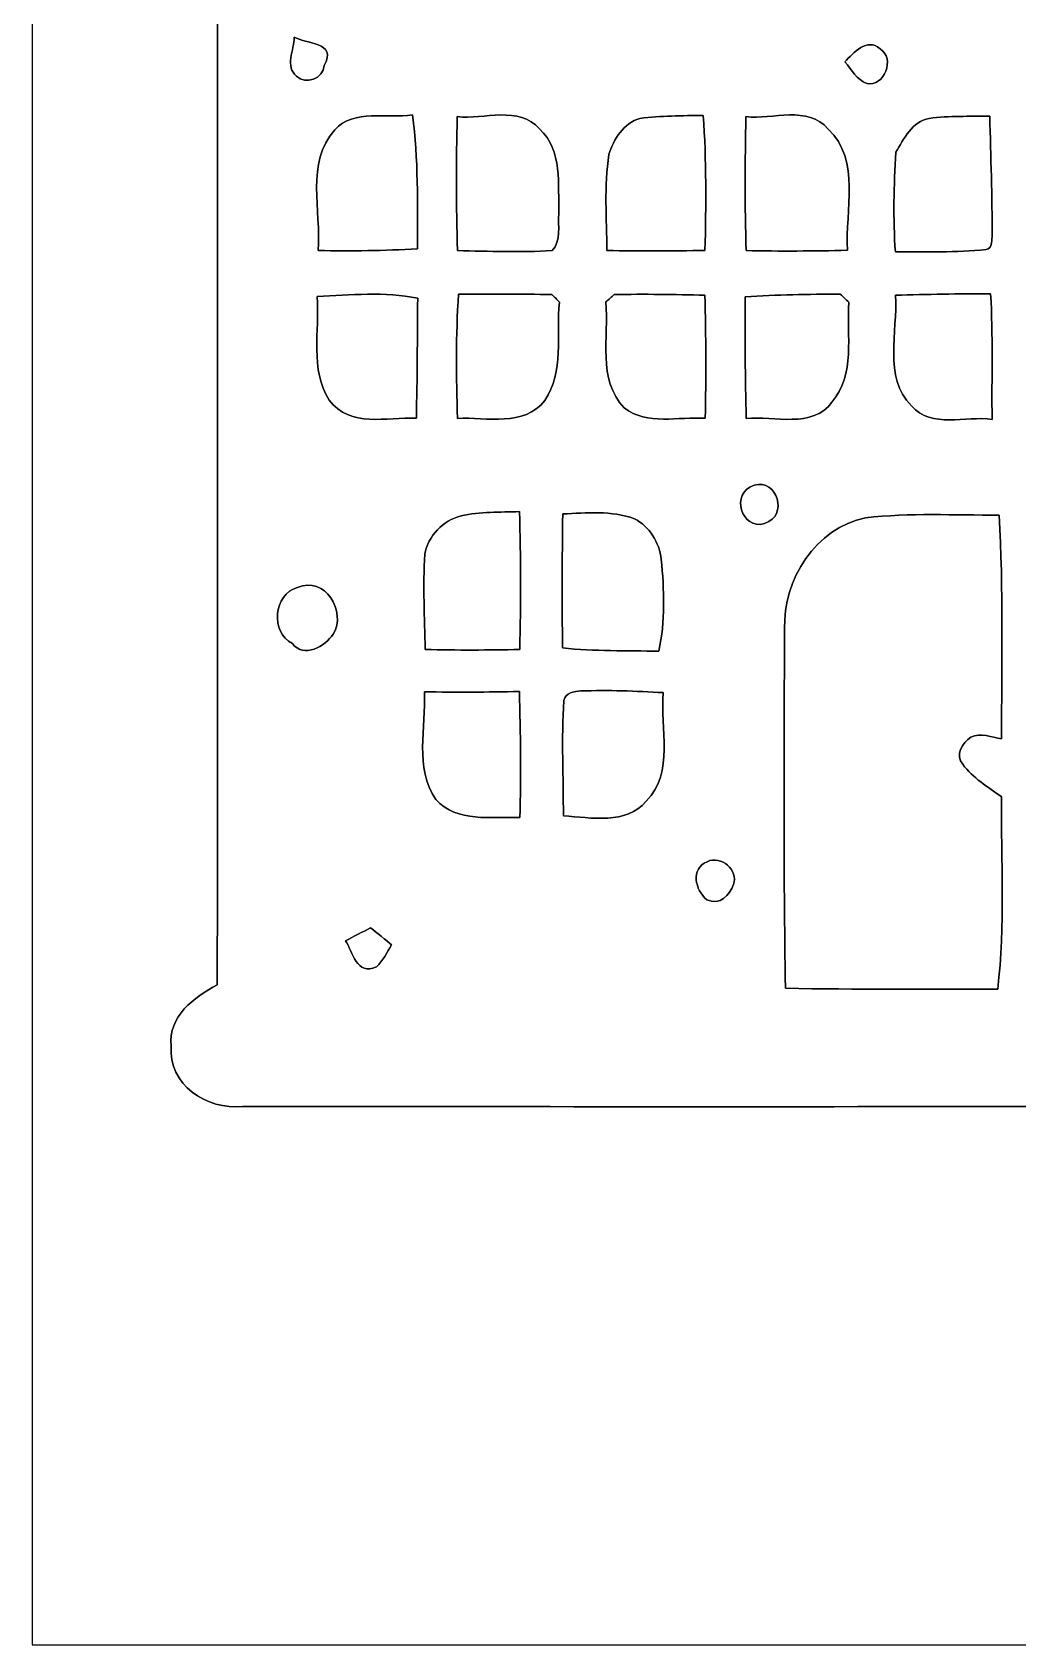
# Model space of a CAD drawing. Header units: centimetres. Extents: x -16.8 to 16.8, y -16.7 to 16.7.
# Drawn here: x -16.77 to -7.02, y -16.67 to -0.71 of the extents above; entities that cross this region are included whole.
import ezdxf

# ---------------------------------------------------------------- set-up
doc = ezdxf.new("R2010")
doc.units = ezdxf.units.CM
doc.header["$MEASUREMENT"] = 0
doc.layers.add('Layer 1', color=7, linetype='Continuous')

msp = doc.modelspace()

# ---------------------------------------------------------------- linework, layer by layer
at = {"layer": 'Layer 1', "color": 7}
for points, knots in [([(-16.77458, 16.66875), (-16.77458, 16.66875), (16.77458, 16.66875), (16.77458, 16.66875), (16.77458, 16.66875), (16.77458, 16.66875), (16.77458, -16.66875), (16.77458, -16.66875), (16.77458, -16.66875), (16.77458, -16.66875), (-16.77458, -16.66875), (-16.77458, -16.66875), (-16.77458, -16.66875), (-16.77458, -16.66875), (-16.77458, 16.66875), (-16.77458, 16.66875), (-16.77458, 16.66875), (-16.77458, 16.66875), (-16.77458, 16.66875), (-16.77458, 16.66875)], [0, 0, 0, 0, 0.16666667, 0.16666667, 0.16666667, 0.16666667, 0.33333333, 0.33333333, 0.33333333, 0.33333333, 0.5, 0.5, 0.5, 0.5, 0.66666667, 0.66666667, 0.66666667, 0.66666667, 1, 1, 1, 1]), ([(-11.81276, 12.37686), (-12.16907, 12.31724), (-12.47775, 12.03572), (-12.56348, 11.68294), (-12.56348, 11.68294), (-12.66261, 11.25714), (-12.54936, 10.81934), (-12.57335, 10.3886), (-12.57335, 10.3886), (-12.63403, 10.29088), (-12.47669, 10.04217), (-12.64214, 10.00654), (-12.64214, 10.00654), (-12.8203, 9.96668), (-13.0048, 9.96386), (-13.18366, 9.92822), (-13.18366, 9.92822), (-13.39286, 9.69469), (-13.52762, 9.40788), (-13.69519, 9.14506), (-13.69519, 9.14506), (-14.55808, 7.7343), (-15.40933, 6.31578), (-16.25459, 4.89409), (-16.25459, 4.89409), (-16.41193, 4.63762), (-16.35972, 4.32223), (-16.34384, 4.03931), (-16.34384, 4.03931), (-16.35019, 3.72921), (-16.1477, 3.45722), (-15.90816, 3.28119), (-15.90816, 3.28119), (-15.62276, 3.1115), (-15.27951, 3.13055), (-14.96131, 3.10762), (-14.96131, 3.10762), (-14.93203, 2.80776), (-14.94296, 2.50578), (-14.93908, 2.20486), (-14.93908, 2.20486), (-14.94402, -1.90853), (-14.93449, -6.02192), (-14.94367, -10.13495), (-14.94367, -10.13495), (-15.1705, -10.25807), (-15.43403, -10.44893), (-15.3984, -10.74208), (-15.3984, -10.74208), (-15.43509, -11.12449), (-15.04456, -11.37849), (-14.69425, -11.33898), (-14.69425, -11.33898), (-9.69645, -11.3478), (-4.69794, -11.33546), (0.30021, -11.34498), (0.30021, -11.34498), (0.54469, -11.33228), (0.80327, -11.36121), (1.03576, -11.26737), (1.03576, -11.26737), (1.33562, -11.09945), (1.40899, -10.66553), (1.21356, -10.39354), (1.21356, -10.39354), (1.12324, -10.26195), (0.96732, -10.20516), (0.83114, -10.13531), (0.83114, -10.13531), (0.82479, -5.73123), (0.83361, -1.3275), (0.82656, 3.07657), (0.82656, 3.07657), (1.20368, 3.16018), (1.64112, 3.09033), (1.94345, 3.38349), (1.94345, 3.38349), (2.33045, 3.74086), (2.32798, 4.35116), (2.1657, 4.81436), (2.1657, 4.81436), (1.70356, 5.57989), (1.13347, 6.2738), (0.62089, 7.00546), (0.62089, 7.00546), (-0.13264, 7.98865), (-0.85019, 8.99901), (-1.60761, 9.97902), (-1.60761, 9.97902), (-2.36961, 9.97162), (-3.13161, 9.96068), (-3.89361, 9.9628), (-3.89361, 9.9628), (-3.96981, 10.34838), (-3.85022, 10.78159), (-4.07776, 11.12626), (-4.07776, 11.12626), (-4.26932, 11.39472), (-4.63903, 11.51114), (-4.95053, 11.40566), (-4.95053, 11.40566), (-5.13221, 11.34498), (-5.25145, 11.18799), (-5.38163, 11.05711), (-5.38163, 11.05711), (-5.56754, 11.22504), (-5.75028, 11.42294), (-6.01839, 11.44552), (-6.01839, 11.44552), (-6.32389, 11.48821), (-6.57296, 11.27901), (-6.78039, 11.08569), (-6.78039, 11.08569), (-6.87105, 11.17812), (-6.9596, 11.27407), (-7.06402, 11.35098), (-7.06402, 11.35098), (-7.43761, 11.56935), (-7.97137, 11.39543), (-8.13858, 10.99502), (-8.13858, 10.99502), (-8.26347, 10.68493), (-8.17915, 10.33709), (-8.20349, 10.01289), (-8.20349, 10.01289), (-8.66528, 9.91447), (-9.14576, 9.97232), (-9.61284, 9.99702), (-9.61284, 9.99702), (-9.61743, 10.51101), (-9.59026, 11.02677), (-9.6326, 11.53971), (-9.6326, 11.53971), (-9.67211, 11.94541), (-9.9949, 12.32076), (-10.40377, 12.38179), (-10.40377, 12.38179), (-10.87226, 12.41848), (-11.34498, 12.41919), (-11.81276, 12.37686), (-11.81276, 12.37686), (-11.81276, 12.37686), (-11.81276, 12.37686), (-11.81276, 12.37686)], [0, 0, 0, 0, 0.02702703, 0.02702703, 0.02702703, 0.02702703, 0.05405405, 0.05405405, 0.05405405, 0.05405405, 0.08108108, 0.08108108, 0.08108108, 0.08108108, 0.10810811, 0.10810811, 0.10810811, 0.10810811, 0.13513514, 0.13513514, 0.13513514, 0.13513514, 0.16216216, 0.16216216, 0.16216216, 0.16216216, 0.18918919, 0.18918919, 0.18918919, 0.18918919, 0.21621622, 0.21621622, 0.21621622, 0.21621622, 0.24324324, 0.24324324, 0.24324324, 0.24324324, 0.27027027, 0.27027027, 0.27027027, 0.27027027, 0.2972973, 0.2972973, 0.2972973, 0.2972973, 0.32432432, 0.32432432, 0.32432432, 0.32432432, 0.35135135, 0.35135135, 0.35135135, 0.35135135, 0.37837838, 0.37837838, 0.37837838, 0.37837838, 0.40540541, 0.40540541, 0.40540541, 0.40540541, 0.43243243, 0.43243243, 0.43243243, 0.43243243, 0.45945946, 0.45945946, 0.45945946, 0.45945946, 0.48648649, 0.48648649, 0.48648649, 0.48648649, 0.51351351, 0.51351351, 0.51351351, 0.51351351, 0.54054054, 0.54054054, 0.54054054, 0.54054054, 0.56756757, 0.56756757, 0.56756757, 0.56756757, 0.59459459, 0.59459459, 0.59459459, 0.59459459, 0.62162162, 0.62162162, 0.62162162, 0.62162162, 0.64864865, 0.64864865, 0.64864865, 0.64864865, 0.67567568, 0.67567568, 0.67567568, 0.67567568, 0.7027027, 0.7027027, 0.7027027, 0.7027027, 0.72972973, 0.72972973, 0.72972973, 0.72972973, 0.75675676, 0.75675676, 0.75675676, 0.75675676, 0.78378378, 0.78378378, 0.78378378, 0.78378378, 0.81081081, 0.81081081, 0.81081081, 0.81081081, 0.83783784, 0.83783784, 0.83783784, 0.83783784, 0.86486486, 0.86486486, 0.86486486, 0.86486486, 0.89189189, 0.89189189, 0.89189189, 0.89189189, 0.91891892, 0.91891892, 0.91891892, 0.91891892, 0.94594595, 0.94594595, 0.94594595, 0.94594595, 1, 1, 1, 1]), ([(-14.18096, -0.75494), (-14.08289, -0.82091), (-13.74599, -0.79657), (-13.88674, -1.03646), (-13.88674, -1.03646), (-13.89168, -1.16311), (-14.07266, -1.23402), (-14.15874, -1.14018), (-14.15874, -1.14018), (-14.27727, -1.04599), (-14.18202, -0.87983), (-14.18096, -0.75494)], [0, 0, 0, 0, 0.25, 0.25, 0.25, 0.25, 0.5, 0.5, 0.5, 0.5, 1, 1, 1, 1]), ([(-8.73125, -1.00013), (-8.6487, -0.90981), (-8.51323, -0.7553), (-8.38376, -0.86995), (-8.38376, -0.86995), (-8.22819, -0.96379), (-8.34249, -1.24954), (-8.51464, -1.21461), (-8.51464, -1.21461), (-8.61236, -1.17475), (-8.66563, -1.07633), (-8.73125, -1.00013)], [0, 0, 0, 0, 0.25, 0.25, 0.25, 0.25, 0.5, 0.5, 0.5, 0.5, 1, 1, 1, 1]), ([(-12.56806, -1.54164), (-12.30242, -1.57127), (-11.95776, -1.42769), (-11.75279, -1.66335), (-11.75279, -1.66335), (-11.52349, -1.87501), (-11.57358, -2.22003), (-11.56194, -2.50014), (-11.56194, -2.50014), (-11.57358, -2.62326), (-11.53795, -2.76931), (-11.62826, -2.86808), (-11.62826, -2.86808), (-11.94047, -2.88643), (-12.25374, -2.87549), (-12.56594, -2.86703), (-12.56594, -2.86703), (-12.57829, -2.42535), (-12.579, -1.98332), (-12.56806, -1.54164)], [0, 0, 0, 0, 0.16666667, 0.16666667, 0.16666667, 0.16666667, 0.33333333, 0.33333333, 0.33333333, 0.33333333, 0.5, 0.5, 0.5, 0.5, 0.66666667, 0.66666667, 0.66666667, 0.66666667, 1, 1, 1, 1]), ([(-9.71056, -1.54164), (-9.44527, -1.57162), (-9.09955, -1.42663), (-8.896, -1.66405), (-8.896, -1.66405), (-8.57074, -1.97591), (-8.73301, -2.46944), (-8.70409, -2.86491), (-8.70409, -2.86491), (-9.03887, -2.87302), (-9.37366, -2.87479), (-9.70844, -2.86773), (-9.70844, -2.86773), (-9.72114, -2.4257), (-9.7215, -1.98332), (-9.71056, -1.54164)], [0, 0, 0, 0, 0.2, 0.2, 0.2, 0.2, 0.4, 0.4, 0.4, 0.4, 0.6, 0.6, 0.6, 0.6, 1, 1, 1, 1]), ([(-13.78091, -1.67076), (-13.58829, -1.4605), (-13.26056, -1.56704), (-13.01256, -1.52259), (-13.01256, -1.52259), (-12.95083, -1.96215), (-12.96247, -2.40771), (-12.96247, -2.8508), (-12.96247, -2.8508), (-13.28949, -2.86879), (-13.61687, -2.87267), (-13.94425, -2.86738), (-13.94425, -2.86738), (-13.91356, -2.47474), (-14.07089, -1.99778), (-13.78091, -1.67076)], [0, 0, 0, 0, 0.2, 0.2, 0.2, 0.2, 0.4, 0.4, 0.4, 0.4, 0.6, 0.6, 0.6, 0.6, 1, 1, 1, 1]), ([(-10.76078, -1.55857), (-10.55264, -1.53388), (-10.34274, -1.53282), (-10.13319, -1.52894), (-10.13319, -1.52894), (-10.10214, -1.97344), (-10.10426, -2.4197), (-10.11661, -2.86526), (-10.11661, -2.86526), (-10.43975, -2.87302), (-10.76325, -2.87373), (-11.08639, -2.86703), (-11.08639, -2.86703), (-11.09028, -2.55023), (-11.11497, -2.22991), (-11.0677, -1.91594), (-11.0677, -1.91594), (-11.01831, -1.76671), (-10.92094, -1.60408), (-10.76078, -1.55857)], [0, 0, 0, 0, 0.16666667, 0.16666667, 0.16666667, 0.16666667, 0.33333333, 0.33333333, 0.33333333, 0.33333333, 0.5, 0.5, 0.5, 0.5, 0.66666667, 0.66666667, 0.66666667, 0.66666667, 1, 1, 1, 1]), ([(-7.89764, -1.55857), (-7.69902, -1.53317), (-7.49759, -1.53952), (-7.29756, -1.53776), (-7.29756, -1.53776), (-7.28733, -1.93569), (-7.27216, -2.33398), (-7.27498, -2.73262), (-7.27498, -2.73262), (-7.27886, -2.77954), (-7.27287, -2.84656), (-7.33354, -2.85785), (-7.33354, -2.85785), (-7.63199, -2.8889), (-7.93256, -2.87796), (-8.23172, -2.88078), (-8.23172, -2.88078), (-8.25465, -2.55235), (-8.24689, -2.22179), (-8.22572, -1.89371), (-8.22572, -1.89371), (-8.15058, -1.76142), (-8.0645, -1.58891), (-7.89764, -1.55857)], [0, 0, 0, 0, 0.14285714, 0.14285714, 0.14285714, 0.14285714, 0.28571429, 0.28571429, 0.28571429, 0.28571429, 0.42857143, 0.42857143, 0.42857143, 0.42857143, 0.57142857, 0.57142857, 0.57142857, 0.57142857, 0.71428571, 0.71428571, 0.71428571, 0.71428571, 1, 1, 1, 1]), ([(-13.95554, -3.32352), (-13.62498, -3.308), (-13.28632, -3.26884), (-12.95964, -3.33975), (-12.95964, -3.33975), (-12.96247, -3.73521), (-12.96353, -4.13138), (-12.97305, -4.5272), (-12.97305, -4.5272), (-13.26656, -4.51414), (-13.62498, -4.62492), (-13.83736, -4.34834), (-13.83736, -4.34834), (-14.02715, -4.04319), (-13.92908, -3.66219), (-13.95554, -3.32352)], [0, 0, 0, 0, 0.2, 0.2, 0.2, 0.2, 0.4, 0.4, 0.4, 0.4, 0.6, 0.6, 0.6, 0.6, 1, 1, 1, 1]), ([(-12.55501, -3.29918), (-12.24703, -3.29777), (-11.93906, -3.29847), (-11.63073, -3.302), (-11.63073, -3.302), (-11.60604, -3.32705), (-11.58134, -3.3528), (-11.55629, -3.37855), (-11.55629, -3.37855), (-11.59193, -3.70134), (-11.50796, -4.06682), (-11.70093, -4.35046), (-11.70093, -4.35046), (-11.91189, -4.61716), (-12.27314, -4.51485), (-12.567, -4.52896), (-12.567, -4.52896), (-12.57547, -4.11903), (-12.58429, -3.70805), (-12.55501, -3.29918)], [0, 0, 0, 0, 0.16666667, 0.16666667, 0.16666667, 0.16666667, 0.33333333, 0.33333333, 0.33333333, 0.33333333, 0.5, 0.5, 0.5, 0.5, 0.66666667, 0.66666667, 0.66666667, 0.66666667, 1, 1, 1, 1]), ([(-11.01478, -3.302), (-10.71563, -3.29883), (-10.41647, -3.30059), (-10.11731, -3.30941), (-10.11731, -3.30941), (-10.10744, -3.7151), (-10.10356, -4.1215), (-10.11414, -4.52755), (-10.11414, -4.52755), (-10.38013, -4.51026), (-10.68493, -4.60057), (-10.91636, -4.42524), (-10.91636, -4.42524), (-11.18341, -4.13985), (-11.06629, -3.72498), (-11.09698, -3.37608), (-11.09698, -3.37608), (-11.06946, -3.35139), (-11.04194, -3.32669), (-11.01478, -3.302)], [0, 0, 0, 0, 0.16666667, 0.16666667, 0.16666667, 0.16666667, 0.33333333, 0.33333333, 0.33333333, 0.33333333, 0.5, 0.5, 0.5, 0.5, 0.66666667, 0.66666667, 0.66666667, 0.66666667, 1, 1, 1, 1]), ([(-9.71903, -3.32493), (-9.40541, -3.30447), (-9.09108, -3.29883), (-8.77676, -3.29883), (-8.77676, -3.29883), (-8.74889, -3.32564), (-8.72102, -3.35209), (-8.69315, -3.37891), (-8.69315, -3.37891), (-8.71361, -3.70417), (-8.62753, -4.09822), (-8.86001, -4.3688), (-8.86001, -4.3688), (-9.05439, -4.63268), (-9.42799, -4.5025), (-9.70774, -4.52967), (-9.70774, -4.52967), (-9.71938, -4.12785), (-9.72009, -3.72639), (-9.71903, -3.32493)], [0, 0, 0, 0, 0.16666667, 0.16666667, 0.16666667, 0.16666667, 0.33333333, 0.33333333, 0.33333333, 0.33333333, 0.5, 0.5, 0.5, 0.5, 0.66666667, 0.66666667, 0.66666667, 0.66666667, 1, 1, 1, 1]), ([(-8.23136, -3.31047), (-7.91739, -3.29988), (-7.60342, -3.29565), (-7.28909, -3.29494), (-7.28909, -3.29494), (-7.26546, -3.7084), (-7.27886, -4.12432), (-7.27463, -4.53884), (-7.27463, -4.53884), (-7.53533, -4.50039), (-7.87224, -4.63374), (-8.07332, -4.40443), (-8.07332, -4.40443), (-8.35554, -4.11798), (-8.20561, -3.67101), (-8.23136, -3.31047)], [0, 0, 0, 0, 0.2, 0.2, 0.2, 0.2, 0.4, 0.4, 0.4, 0.4, 0.6, 0.6, 0.6, 0.6, 1, 1, 1, 1]), ([(-9.6714, -5.20947), (-9.43363, -5.07682), (-9.28793, -5.44583), (-9.48443, -5.55025), (-9.48443, -5.55025), (-9.7222, -5.6829), (-9.8679, -5.31354), (-9.6714, -5.20947)], [0, 0, 0, 0, 0.33333333, 0.33333333, 0.33333333, 0.33333333, 1, 1, 1, 1]), ([(-12.53031, -5.49487), (-12.34193, -5.44901), (-12.14543, -5.45888), (-11.95246, -5.45147), (-11.95246, -5.45147), (-11.93941, -5.90585), (-11.938, -6.36094), (-11.94929, -6.81602), (-11.94929, -6.81602), (-12.26079, -6.82378), (-12.57265, -6.82378), (-12.88415, -6.81637), (-12.88415, -6.81637), (-12.89332, -6.50205), (-12.90779, -6.18737), (-12.88944, -5.87375), (-12.88944, -5.87375), (-12.85699, -5.69348), (-12.70953, -5.5372), (-12.53031, -5.49487)], [0, 0, 0, 0, 0.16666667, 0.16666667, 0.16666667, 0.16666667, 0.33333333, 0.33333333, 0.33333333, 0.33333333, 0.5, 0.5, 0.5, 0.5, 0.66666667, 0.66666667, 0.66666667, 0.66666667, 1, 1, 1, 1]), ([(-11.52454, -5.47335), (-11.28748, -5.467), (-11.04265, -5.43807), (-10.8144, -5.52168), (-10.8144, -5.52168), (-10.66518, -5.60141), (-10.56711, -5.75698), (-10.54841, -5.92384), (-10.54841, -5.92384), (-10.52089, -6.22512), (-10.50572, -6.53662), (-10.5731, -6.83436), (-10.5731, -6.83436), (-10.8906, -6.82519), (-11.20916, -6.83648), (-11.52525, -6.8012), (-11.52525, -6.8012), (-11.53231, -6.35847), (-11.52948, -5.91573), (-11.52454, -5.47335)], [0, 0, 0, 0, 0.16666667, 0.16666667, 0.16666667, 0.16666667, 0.33333333, 0.33333333, 0.33333333, 0.33333333, 0.5, 0.5, 0.5, 0.5, 0.66666667, 0.66666667, 0.66666667, 0.66666667, 1, 1, 1, 1]), ([(-8.52593, -5.51251), (-8.08778, -5.46347), (-7.64575, -5.48746), (-7.20584, -5.48569), (-7.20584, -5.48569), (-7.15927, -6.223), (-7.18256, -6.96207), (-7.17973, -7.70008), (-7.17973, -7.70008), (-7.27922, -7.68738), (-7.38752, -7.63588), (-7.48489, -7.6835), (-7.48489, -7.6835), (-7.56779, -7.73677), (-7.6454, -7.86553), (-7.56532, -7.95267), (-7.56532, -7.95267), (-7.46407, -8.08778), (-7.31802, -8.17809), (-7.18185, -8.27405), (-7.18185, -8.27405), (-7.18397, -8.9087), (-7.14481, -9.54793), (-7.21854, -10.18046), (-7.21854, -10.18046), (-7.9188, -10.17623), (-8.61942, -10.18328), (-9.31968, -10.17023), (-9.31968, -10.17023), (-9.33873, -8.98454), (-9.33485, -7.79851), (-9.32815, -6.61317), (-9.32815, -6.61317), (-9.34438, -6.12528), (-9.02088, -5.61164), (-8.52593, -5.51251)], [0, 0, 0, 0, 0.1, 0.1, 0.1, 0.1, 0.2, 0.2, 0.2, 0.2, 0.3, 0.3, 0.3, 0.3, 0.4, 0.4, 0.4, 0.4, 0.5, 0.5, 0.5, 0.5, 0.6, 0.6, 0.6, 0.6, 0.7, 0.7, 0.7, 0.7, 0.8, 0.8, 0.8, 0.8, 1, 1, 1, 1]), ([(-14.14956, -6.2043), (-13.87757, -6.08013), (-13.6585, -6.44454), (-13.79643, -6.66397), (-13.79643, -6.66397), (-13.87263, -6.78251), (-14.08783, -6.90915), (-14.19966, -6.75711), (-14.19966, -6.75711), (-14.41873, -6.65268), (-14.38875, -6.26216), (-14.14956, -6.2043)], [0, 0, 0, 0, 0.25, 0.25, 0.25, 0.25, 0.5, 0.5, 0.5, 0.5, 1, 1, 1, 1]), ([(-12.89368, -7.23688), (-12.58041, -7.23759), (-12.26679, -7.24076), (-11.95352, -7.23089), (-11.95352, -7.23089), (-11.94223, -7.64716), (-11.93588, -8.0645), (-11.94894, -8.48113), (-11.94894, -8.48113), (-12.22939, -8.46808), (-12.56841, -8.53511), (-12.78149, -8.30086), (-12.78149, -8.30086), (-12.9921, -7.98759), (-12.87851, -7.58649), (-12.89368, -7.23688)], [0, 0, 0, 0, 0.2, 0.2, 0.2, 0.2, 0.4, 0.4, 0.4, 0.4, 0.6, 0.6, 0.6, 0.6, 1, 1, 1, 1]), ([(-11.51184, -7.3219), (-11.50197, -7.24394), (-11.40813, -7.23053), (-11.34428, -7.22736), (-11.34428, -7.22736), (-11.07264, -7.21607), (-10.80029, -7.22806), (-10.52865, -7.24359), (-10.52865, -7.24359), (-10.56217, -7.59601), (-10.41859, -8.03169), (-10.69693, -8.31815), (-10.69693, -8.31815), (-10.90013, -8.55627), (-11.2395, -8.47831), (-11.51749, -8.46455), (-11.51749, -8.46455), (-11.51714, -8.08355), (-11.5383, -7.70149), (-11.51184, -7.3219)], [0, 0, 0, 0, 0.16666667, 0.16666667, 0.16666667, 0.16666667, 0.33333333, 0.33333333, 0.33333333, 0.33333333, 0.5, 0.5, 0.5, 0.5, 0.66666667, 0.66666667, 0.66666667, 0.66666667, 1, 1, 1, 1]), ([(-10.09403, -8.91716), (-9.95786, -8.84873), (-9.78006, -9.00465), (-9.83509, -9.14294), (-9.83509, -9.14294), (-9.87319, -9.24525), (-9.96633, -9.35672), (-10.09862, -9.29358), (-10.09862, -9.29358), (-10.21362, -9.19798), (-10.26089, -8.98772), (-10.09403, -8.91716)], [0, 0, 0, 0, 0.25, 0.25, 0.25, 0.25, 0.5, 0.5, 0.5, 0.5, 1, 1, 1, 1]), ([(-13.67296, -9.69927), (-13.59076, -9.65588), (-13.50821, -9.61355), (-13.42531, -9.57192), (-13.42531, -9.57192), (-13.37345, -9.6139), (-13.27009, -9.69786), (-13.21858, -9.73984), (-13.21858, -9.73984), (-13.26233, -9.81604), (-13.30254, -9.89718), (-13.36781, -9.95786), (-13.36781, -9.95786), (-13.56536, -10.05311), (-13.60699, -9.8044), (-13.67296, -9.69927)], [0, 0, 0, 0, 0.2, 0.2, 0.2, 0.2, 0.4, 0.4, 0.4, 0.4, 0.6, 0.6, 0.6, 0.6, 1, 1, 1, 1])]:
    msp.add_open_spline(points, degree=3, knots=knots, dxfattribs=at)
at = {"layer": 'Layer 1', "color": 251}
for points, knots in [([(-11.81276, 12.37686), (-11.34498, 12.41919), (-10.87226, 12.41848), (-10.40377, 12.38179), (-10.40377, 12.38179), (-9.9949, 12.32076), (-9.67211, 11.94541), (-9.6326, 11.53971), (-9.6326, 11.53971), (-9.59026, 11.02677), (-9.61743, 10.51101), (-9.61284, 9.99702), (-9.61284, 9.99702), (-9.14576, 9.97232), (-8.66528, 9.91447), (-8.20349, 10.01289), (-8.20349, 10.01289), (-8.17915, 10.33709), (-8.26347, 10.68493), (-8.13858, 10.99502), (-8.13858, 10.99502), (-7.97137, 11.39543), (-7.43761, 11.56935), (-7.06402, 11.35098), (-7.06402, 11.35098), (-6.9596, 11.27407), (-6.87105, 11.17812), (-6.78039, 11.08569), (-6.78039, 11.08569), (-6.57296, 11.27901), (-6.32389, 11.48821), (-6.01839, 11.44552), (-6.01839, 11.44552), (-5.75028, 11.42294), (-5.56754, 11.22504), (-5.38163, 11.05711), (-5.38163, 11.05711), (-5.25145, 11.18799), (-5.13221, 11.34498), (-4.95053, 11.40566), (-4.95053, 11.40566), (-4.63903, 11.51114), (-4.26932, 11.39472), (-4.07776, 11.12626), (-4.07776, 11.12626), (-3.85022, 10.78159), (-3.96981, 10.34838), (-3.89361, 9.9628), (-3.89361, 9.9628), (-3.13161, 9.96068), (-2.36961, 9.97162), (-1.60761, 9.97902), (-1.60761, 9.97902), (-0.85019, 8.99901), (-0.13264, 7.98865), (0.62089, 7.00546), (0.62089, 7.00546), (1.13347, 6.2738), (1.70356, 5.57989), (2.1657, 4.81436), (2.1657, 4.81436), (2.32798, 4.35116), (2.33045, 3.74086), (1.94345, 3.38349), (1.94345, 3.38349), (1.64112, 3.09033), (1.20368, 3.16018), (0.82656, 3.07657), (0.82656, 3.07657), (0.83361, -1.3275), (0.82479, -5.73123), (0.83114, -10.13531), (0.83114, -10.13531), (0.96732, -10.20516), (1.12324, -10.26195), (1.21356, -10.39354), (1.21356, -10.39354), (1.40899, -10.66553), (1.33562, -11.09945), (1.03576, -11.26737), (1.03576, -11.26737), (0.80327, -11.36121), (0.54469, -11.33228), (0.30021, -11.34498), (0.30021, -11.34498), (-4.69794, -11.33546), (-9.69645, -11.3478), (-14.69425, -11.33898), (-14.69425, -11.33898), (-15.04456, -11.37849), (-15.43509, -11.12449), (-15.3984, -10.74208), (-15.3984, -10.74208), (-15.43403, -10.44893), (-15.1705, -10.25807), (-14.94367, -10.13495), (-14.94367, -10.13495), (-14.93449, -6.02192), (-14.94402, -1.90853), (-14.93908, 2.20486), (-14.93908, 2.20486), (-14.94296, 2.50578), (-14.93203, 2.80776), (-14.96131, 3.10762), (-14.96131, 3.10762), (-15.27951, 3.13055), (-15.62276, 3.1115), (-15.90816, 3.28119), (-15.90816, 3.28119), (-16.1477, 3.45722), (-16.35019, 3.72921), (-16.34384, 4.03931), (-16.34384, 4.03931), (-16.35972, 4.32223), (-16.41193, 4.63762), (-16.25459, 4.89409), (-16.25459, 4.89409), (-15.40933, 6.31578), (-14.55808, 7.7343), (-13.69519, 9.14506), (-13.69519, 9.14506), (-13.52762, 9.40788), (-13.39286, 9.69469), (-13.18366, 9.92822), (-13.18366, 9.92822), (-13.0048, 9.96386), (-12.8203, 9.96668), (-12.64214, 10.00654), (-12.64214, 10.00654), (-12.47669, 10.04217), (-12.63403, 10.29088), (-12.57335, 10.3886), (-12.57335, 10.3886), (-12.54936, 10.81934), (-12.66261, 11.25714), (-12.56348, 11.68294), (-12.56348, 11.68294), (-12.47775, 12.03572), (-12.16907, 12.31724), (-11.81276, 12.37686), (-11.81276, 12.37686), (-11.81276, 12.37686), (-11.81276, 12.37686), (-11.81276, 12.37686)], [0, 0, 0, 0, 0.02702703, 0.02702703, 0.02702703, 0.02702703, 0.05405405, 0.05405405, 0.05405405, 0.05405405, 0.08108108, 0.08108108, 0.08108108, 0.08108108, 0.10810811, 0.10810811, 0.10810811, 0.10810811, 0.13513514, 0.13513514, 0.13513514, 0.13513514, 0.16216216, 0.16216216, 0.16216216, 0.16216216, 0.18918919, 0.18918919, 0.18918919, 0.18918919, 0.21621622, 0.21621622, 0.21621622, 0.21621622, 0.24324324, 0.24324324, 0.24324324, 0.24324324, 0.27027027, 0.27027027, 0.27027027, 0.27027027, 0.2972973, 0.2972973, 0.2972973, 0.2972973, 0.32432432, 0.32432432, 0.32432432, 0.32432432, 0.35135135, 0.35135135, 0.35135135, 0.35135135, 0.37837838, 0.37837838, 0.37837838, 0.37837838, 0.40540541, 0.40540541, 0.40540541, 0.40540541, 0.43243243, 0.43243243, 0.43243243, 0.43243243, 0.45945946, 0.45945946, 0.45945946, 0.45945946, 0.48648649, 0.48648649, 0.48648649, 0.48648649, 0.51351351, 0.51351351, 0.51351351, 0.51351351, 0.54054054, 0.54054054, 0.54054054, 0.54054054, 0.56756757, 0.56756757, 0.56756757, 0.56756757, 0.59459459, 0.59459459, 0.59459459, 0.59459459, 0.62162162, 0.62162162, 0.62162162, 0.62162162, 0.64864865, 0.64864865, 0.64864865, 0.64864865, 0.67567568, 0.67567568, 0.67567568, 0.67567568, 0.7027027, 0.7027027, 0.7027027, 0.7027027, 0.72972973, 0.72972973, 0.72972973, 0.72972973, 0.75675676, 0.75675676, 0.75675676, 0.75675676, 0.78378378, 0.78378378, 0.78378378, 0.78378378, 0.81081081, 0.81081081, 0.81081081, 0.81081081, 0.83783784, 0.83783784, 0.83783784, 0.83783784, 0.86486486, 0.86486486, 0.86486486, 0.86486486, 0.89189189, 0.89189189, 0.89189189, 0.89189189, 0.91891892, 0.91891892, 0.91891892, 0.91891892, 0.94594595, 0.94594595, 0.94594595, 0.94594595, 1, 1, 1, 1]), ([(-14.18096, -0.75494), (-14.18202, -0.87983), (-14.27727, -1.04599), (-14.15874, -1.14018), (-14.15874, -1.14018), (-14.07266, -1.23402), (-13.89168, -1.16311), (-13.88674, -1.03646), (-13.88674, -1.03646), (-13.74599, -0.79657), (-14.08289, -0.82091), (-14.18096, -0.75494), (-14.18096, -0.75494), (-14.18096, -0.75494), (-14.18096, -0.75494), (-14.18096, -0.75494)], [0, 0, 0, 0, 0.2, 0.2, 0.2, 0.2, 0.4, 0.4, 0.4, 0.4, 0.6, 0.6, 0.6, 0.6, 1, 1, 1, 1]), ([(-8.73125, -1.00013), (-8.66563, -1.07633), (-8.61236, -1.17475), (-8.51464, -1.21461), (-8.51464, -1.21461), (-8.34249, -1.24954), (-8.22819, -0.96379), (-8.38376, -0.86995), (-8.38376, -0.86995), (-8.51323, -0.7553), (-8.6487, -0.90981), (-8.73125, -1.00013), (-8.73125, -1.00013), (-8.73125, -1.00013), (-8.73125, -1.00013), (-8.73125, -1.00013)], [0, 0, 0, 0, 0.2, 0.2, 0.2, 0.2, 0.4, 0.4, 0.4, 0.4, 0.6, 0.6, 0.6, 0.6, 1, 1, 1, 1]), ([(-12.56806, -1.54164), (-12.579, -1.98332), (-12.57829, -2.42535), (-12.56594, -2.86703), (-12.56594, -2.86703), (-12.25374, -2.87549), (-11.94047, -2.88643), (-11.62826, -2.86808), (-11.62826, -2.86808), (-11.53795, -2.76931), (-11.57358, -2.62326), (-11.56194, -2.50014), (-11.56194, -2.50014), (-11.57358, -2.22003), (-11.52349, -1.87501), (-11.75279, -1.66335), (-11.75279, -1.66335), (-11.95776, -1.42769), (-12.30242, -1.57127), (-12.56806, -1.54164), (-12.56806, -1.54164), (-12.56806, -1.54164), (-12.56806, -1.54164), (-12.56806, -1.54164)], [0, 0, 0, 0, 0.14285714, 0.14285714, 0.14285714, 0.14285714, 0.28571429, 0.28571429, 0.28571429, 0.28571429, 0.42857143, 0.42857143, 0.42857143, 0.42857143, 0.57142857, 0.57142857, 0.57142857, 0.57142857, 0.71428571, 0.71428571, 0.71428571, 0.71428571, 1, 1, 1, 1]), ([(-9.71056, -1.54164), (-9.7215, -1.98332), (-9.72114, -2.4257), (-9.70844, -2.86773), (-9.70844, -2.86773), (-9.37366, -2.87479), (-9.03887, -2.87302), (-8.70409, -2.86491), (-8.70409, -2.86491), (-8.73301, -2.46944), (-8.57074, -1.97591), (-8.896, -1.66405), (-8.896, -1.66405), (-9.09955, -1.42663), (-9.44527, -1.57162), (-9.71056, -1.54164), (-9.71056, -1.54164), (-9.71056, -1.54164), (-9.71056, -1.54164), (-9.71056, -1.54164)], [0, 0, 0, 0, 0.16666667, 0.16666667, 0.16666667, 0.16666667, 0.33333333, 0.33333333, 0.33333333, 0.33333333, 0.5, 0.5, 0.5, 0.5, 0.66666667, 0.66666667, 0.66666667, 0.66666667, 1, 1, 1, 1]), ([(-13.78091, -1.67076), (-14.07089, -1.99778), (-13.91356, -2.47474), (-13.94425, -2.86738), (-13.94425, -2.86738), (-13.61687, -2.87267), (-13.28949, -2.86879), (-12.96247, -2.8508), (-12.96247, -2.8508), (-12.96247, -2.40771), (-12.95083, -1.96215), (-13.01256, -1.52259), (-13.01256, -1.52259), (-13.26056, -1.56704), (-13.58829, -1.4605), (-13.78091, -1.67076), (-13.78091, -1.67076), (-13.78091, -1.67076), (-13.78091, -1.67076), (-13.78091, -1.67076)], [0, 0, 0, 0, 0.16666667, 0.16666667, 0.16666667, 0.16666667, 0.33333333, 0.33333333, 0.33333333, 0.33333333, 0.5, 0.5, 0.5, 0.5, 0.66666667, 0.66666667, 0.66666667, 0.66666667, 1, 1, 1, 1]), ([(-10.76078, -1.55857), (-10.92094, -1.60408), (-11.01831, -1.76671), (-11.0677, -1.91594), (-11.0677, -1.91594), (-11.11497, -2.22991), (-11.09028, -2.55023), (-11.08639, -2.86703), (-11.08639, -2.86703), (-10.76325, -2.87373), (-10.43975, -2.87302), (-10.11661, -2.86526), (-10.11661, -2.86526), (-10.10426, -2.4197), (-10.10214, -1.97344), (-10.13319, -1.52894), (-10.13319, -1.52894), (-10.34274, -1.53282), (-10.55264, -1.53388), (-10.76078, -1.55857), (-10.76078, -1.55857), (-10.76078, -1.55857), (-10.76078, -1.55857), (-10.76078, -1.55857)], [0, 0, 0, 0, 0.14285714, 0.14285714, 0.14285714, 0.14285714, 0.28571429, 0.28571429, 0.28571429, 0.28571429, 0.42857143, 0.42857143, 0.42857143, 0.42857143, 0.57142857, 0.57142857, 0.57142857, 0.57142857, 0.71428571, 0.71428571, 0.71428571, 0.71428571, 1, 1, 1, 1]), ([(-7.89764, -1.55857), (-8.0645, -1.58891), (-8.15058, -1.76142), (-8.22572, -1.89371), (-8.22572, -1.89371), (-8.24689, -2.22179), (-8.25465, -2.55235), (-8.23172, -2.88078), (-8.23172, -2.88078), (-7.93256, -2.87796), (-7.63199, -2.8889), (-7.33354, -2.85785), (-7.33354, -2.85785), (-7.27287, -2.84656), (-7.27886, -2.77954), (-7.27498, -2.73262), (-7.27498, -2.73262), (-7.27216, -2.33398), (-7.28733, -1.93569), (-7.29756, -1.53776), (-7.29756, -1.53776), (-7.49759, -1.53952), (-7.69902, -1.53317), (-7.89764, -1.55857), (-7.89764, -1.55857), (-7.89764, -1.55857), (-7.89764, -1.55857), (-7.89764, -1.55857)], [0, 0, 0, 0, 0.125, 0.125, 0.125, 0.125, 0.25, 0.25, 0.25, 0.25, 0.375, 0.375, 0.375, 0.375, 0.5, 0.5, 0.5, 0.5, 0.625, 0.625, 0.625, 0.625, 0.75, 0.75, 0.75, 0.75, 1, 1, 1, 1]), ([(-13.95554, -3.32352), (-13.92908, -3.66219), (-14.02715, -4.04319), (-13.83736, -4.34834), (-13.83736, -4.34834), (-13.62498, -4.62492), (-13.26656, -4.51414), (-12.97305, -4.5272), (-12.97305, -4.5272), (-12.96353, -4.13138), (-12.96247, -3.73521), (-12.95964, -3.33975), (-12.95964, -3.33975), (-13.28632, -3.26884), (-13.62498, -3.308), (-13.95554, -3.32352), (-13.95554, -3.32352), (-13.95554, -3.32352), (-13.95554, -3.32352), (-13.95554, -3.32352)], [0, 0, 0, 0, 0.16666667, 0.16666667, 0.16666667, 0.16666667, 0.33333333, 0.33333333, 0.33333333, 0.33333333, 0.5, 0.5, 0.5, 0.5, 0.66666667, 0.66666667, 0.66666667, 0.66666667, 1, 1, 1, 1]), ([(-12.55501, -3.29918), (-12.58429, -3.70805), (-12.57547, -4.11903), (-12.567, -4.52896), (-12.567, -4.52896), (-12.27314, -4.51485), (-11.91189, -4.61716), (-11.70093, -4.35046), (-11.70093, -4.35046), (-11.50796, -4.06682), (-11.59193, -3.70134), (-11.55629, -3.37855), (-11.55629, -3.37855), (-11.58134, -3.3528), (-11.60604, -3.32705), (-11.63073, -3.302), (-11.63073, -3.302), (-11.93906, -3.29847), (-12.24703, -3.29777), (-12.55501, -3.29918), (-12.55501, -3.29918), (-12.55501, -3.29918), (-12.55501, -3.29918), (-12.55501, -3.29918)], [0, 0, 0, 0, 0.14285714, 0.14285714, 0.14285714, 0.14285714, 0.28571429, 0.28571429, 0.28571429, 0.28571429, 0.42857143, 0.42857143, 0.42857143, 0.42857143, 0.57142857, 0.57142857, 0.57142857, 0.57142857, 0.71428571, 0.71428571, 0.71428571, 0.71428571, 1, 1, 1, 1]), ([(-11.01478, -3.302), (-11.04194, -3.32669), (-11.06946, -3.35139), (-11.09698, -3.37608), (-11.09698, -3.37608), (-11.06629, -3.72498), (-11.18341, -4.13985), (-10.91636, -4.42524), (-10.91636, -4.42524), (-10.68493, -4.60057), (-10.38013, -4.51026), (-10.11414, -4.52755), (-10.11414, -4.52755), (-10.10356, -4.1215), (-10.10744, -3.7151), (-10.11731, -3.30941), (-10.11731, -3.30941), (-10.41647, -3.30059), (-10.71563, -3.29883), (-11.01478, -3.302), (-11.01478, -3.302), (-11.01478, -3.302), (-11.01478, -3.302), (-11.01478, -3.302)], [0, 0, 0, 0, 0.14285714, 0.14285714, 0.14285714, 0.14285714, 0.28571429, 0.28571429, 0.28571429, 0.28571429, 0.42857143, 0.42857143, 0.42857143, 0.42857143, 0.57142857, 0.57142857, 0.57142857, 0.57142857, 0.71428571, 0.71428571, 0.71428571, 0.71428571, 1, 1, 1, 1]), ([(-9.71903, -3.32493), (-9.72009, -3.72639), (-9.71938, -4.12785), (-9.70774, -4.52967), (-9.70774, -4.52967), (-9.42799, -4.5025), (-9.05439, -4.63268), (-8.86001, -4.3688), (-8.86001, -4.3688), (-8.62753, -4.09822), (-8.71361, -3.70417), (-8.69315, -3.37891), (-8.69315, -3.37891), (-8.72102, -3.35209), (-8.74889, -3.32564), (-8.77676, -3.29883), (-8.77676, -3.29883), (-9.09108, -3.29883), (-9.40541, -3.30447), (-9.71903, -3.32493), (-9.71903, -3.32493), (-9.71903, -3.32493), (-9.71903, -3.32493), (-9.71903, -3.32493)], [0, 0, 0, 0, 0.14285714, 0.14285714, 0.14285714, 0.14285714, 0.28571429, 0.28571429, 0.28571429, 0.28571429, 0.42857143, 0.42857143, 0.42857143, 0.42857143, 0.57142857, 0.57142857, 0.57142857, 0.57142857, 0.71428571, 0.71428571, 0.71428571, 0.71428571, 1, 1, 1, 1]), ([(-8.23136, -3.31047), (-8.20561, -3.67101), (-8.35554, -4.11798), (-8.07332, -4.40443), (-8.07332, -4.40443), (-7.87224, -4.63374), (-7.53533, -4.50039), (-7.27463, -4.53884), (-7.27463, -4.53884), (-7.27886, -4.12432), (-7.26546, -3.7084), (-7.28909, -3.29494), (-7.28909, -3.29494), (-7.60342, -3.29565), (-7.91739, -3.29988), (-8.23136, -3.31047), (-8.23136, -3.31047), (-8.23136, -3.31047), (-8.23136, -3.31047), (-8.23136, -3.31047)], [0, 0, 0, 0, 0.16666667, 0.16666667, 0.16666667, 0.16666667, 0.33333333, 0.33333333, 0.33333333, 0.33333333, 0.5, 0.5, 0.5, 0.5, 0.66666667, 0.66666667, 0.66666667, 0.66666667, 1, 1, 1, 1]), ([(-9.6714, -5.20947), (-9.8679, -5.31354), (-9.7222, -5.6829), (-9.48443, -5.55025), (-9.48443, -5.55025), (-9.28793, -5.44583), (-9.43363, -5.07682), (-9.6714, -5.20947), (-9.6714, -5.20947), (-9.6714, -5.20947), (-9.6714, -5.20947), (-9.6714, -5.20947)], [0, 0, 0, 0, 0.25, 0.25, 0.25, 0.25, 0.5, 0.5, 0.5, 0.5, 1, 1, 1, 1]), ([(-12.53031, -5.49487), (-12.70953, -5.5372), (-12.85699, -5.69348), (-12.88944, -5.87375), (-12.88944, -5.87375), (-12.90779, -6.18737), (-12.89332, -6.50205), (-12.88415, -6.81637), (-12.88415, -6.81637), (-12.57265, -6.82378), (-12.26079, -6.82378), (-11.94929, -6.81602), (-11.94929, -6.81602), (-11.938, -6.36094), (-11.93941, -5.90585), (-11.95246, -5.45147), (-11.95246, -5.45147), (-12.14543, -5.45888), (-12.34193, -5.44901), (-12.53031, -5.49487), (-12.53031, -5.49487), (-12.53031, -5.49487), (-12.53031, -5.49487), (-12.53031, -5.49487)], [0, 0, 0, 0, 0.14285714, 0.14285714, 0.14285714, 0.14285714, 0.28571429, 0.28571429, 0.28571429, 0.28571429, 0.42857143, 0.42857143, 0.42857143, 0.42857143, 0.57142857, 0.57142857, 0.57142857, 0.57142857, 0.71428571, 0.71428571, 0.71428571, 0.71428571, 1, 1, 1, 1]), ([(-11.52454, -5.47335), (-11.52948, -5.91573), (-11.53231, -6.35847), (-11.52525, -6.8012), (-11.52525, -6.8012), (-11.20916, -6.83648), (-10.8906, -6.82519), (-10.5731, -6.83436), (-10.5731, -6.83436), (-10.50572, -6.53662), (-10.52089, -6.22512), (-10.54841, -5.92384), (-10.54841, -5.92384), (-10.56711, -5.75698), (-10.66518, -5.60141), (-10.8144, -5.52168), (-10.8144, -5.52168), (-11.04265, -5.43807), (-11.28748, -5.467), (-11.52454, -5.47335), (-11.52454, -5.47335), (-11.52454, -5.47335), (-11.52454, -5.47335), (-11.52454, -5.47335)], [0, 0, 0, 0, 0.14285714, 0.14285714, 0.14285714, 0.14285714, 0.28571429, 0.28571429, 0.28571429, 0.28571429, 0.42857143, 0.42857143, 0.42857143, 0.42857143, 0.57142857, 0.57142857, 0.57142857, 0.57142857, 0.71428571, 0.71428571, 0.71428571, 0.71428571, 1, 1, 1, 1]), ([(-8.52593, -5.51251), (-9.02088, -5.61164), (-9.34438, -6.12528), (-9.32815, -6.61317), (-9.32815, -6.61317), (-9.33485, -7.79851), (-9.33873, -8.98454), (-9.31968, -10.17023), (-9.31968, -10.17023), (-8.61942, -10.18328), (-7.9188, -10.17623), (-7.21854, -10.18046), (-7.21854, -10.18046), (-7.14481, -9.54793), (-7.18397, -8.9087), (-7.18185, -8.27405), (-7.18185, -8.27405), (-7.31802, -8.17809), (-7.46407, -8.08778), (-7.56532, -7.95267), (-7.56532, -7.95267), (-7.6454, -7.86553), (-7.56779, -7.73677), (-7.48489, -7.6835), (-7.48489, -7.6835), (-7.38752, -7.63588), (-7.27922, -7.68738), (-7.17973, -7.70008), (-7.17973, -7.70008), (-7.18256, -6.96207), (-7.15927, -6.223), (-7.20584, -5.48569), (-7.20584, -5.48569), (-7.64575, -5.48746), (-8.08778, -5.46347), (-8.52593, -5.51251), (-8.52593, -5.51251), (-8.52593, -5.51251), (-8.52593, -5.51251), (-8.52593, -5.51251)], [0, 0, 0, 0, 0.09090909, 0.09090909, 0.09090909, 0.09090909, 0.18181818, 0.18181818, 0.18181818, 0.18181818, 0.27272727, 0.27272727, 0.27272727, 0.27272727, 0.36363636, 0.36363636, 0.36363636, 0.36363636, 0.45454545, 0.45454545, 0.45454545, 0.45454545, 0.54545455, 0.54545455, 0.54545455, 0.54545455, 0.63636364, 0.63636364, 0.63636364, 0.63636364, 0.72727273, 0.72727273, 0.72727273, 0.72727273, 0.81818182, 0.81818182, 0.81818182, 0.81818182, 1, 1, 1, 1]), ([(-14.14956, -6.2043), (-14.38875, -6.26216), (-14.41873, -6.65268), (-14.19966, -6.75711), (-14.19966, -6.75711), (-14.08783, -6.90915), (-13.87263, -6.78251), (-13.79643, -6.66397), (-13.79643, -6.66397), (-13.6585, -6.44454), (-13.87757, -6.08013), (-14.14956, -6.2043), (-14.14956, -6.2043), (-14.14956, -6.2043), (-14.14956, -6.2043), (-14.14956, -6.2043)], [0, 0, 0, 0, 0.2, 0.2, 0.2, 0.2, 0.4, 0.4, 0.4, 0.4, 0.6, 0.6, 0.6, 0.6, 1, 1, 1, 1]), ([(-12.89368, -7.23688), (-12.87851, -7.58649), (-12.9921, -7.98759), (-12.78149, -8.30086), (-12.78149, -8.30086), (-12.56841, -8.53511), (-12.22939, -8.46808), (-11.94894, -8.48113), (-11.94894, -8.48113), (-11.93588, -8.0645), (-11.94223, -7.64716), (-11.95352, -7.23089), (-11.95352, -7.23089), (-12.26679, -7.24076), (-12.58041, -7.23759), (-12.89368, -7.23688), (-12.89368, -7.23688), (-12.89368, -7.23688), (-12.89368, -7.23688), (-12.89368, -7.23688)], [0, 0, 0, 0, 0.16666667, 0.16666667, 0.16666667, 0.16666667, 0.33333333, 0.33333333, 0.33333333, 0.33333333, 0.5, 0.5, 0.5, 0.5, 0.66666667, 0.66666667, 0.66666667, 0.66666667, 1, 1, 1, 1]), ([(-11.51184, -7.3219), (-11.5383, -7.70149), (-11.51714, -8.08355), (-11.51749, -8.46455), (-11.51749, -8.46455), (-11.2395, -8.47831), (-10.90013, -8.55627), (-10.69693, -8.31815), (-10.69693, -8.31815), (-10.41859, -8.03169), (-10.56217, -7.59601), (-10.52865, -7.24359), (-10.52865, -7.24359), (-10.80029, -7.22806), (-11.07264, -7.21607), (-11.34428, -7.22736), (-11.34428, -7.22736), (-11.40813, -7.23053), (-11.50197, -7.24394), (-11.51184, -7.3219), (-11.51184, -7.3219), (-11.51184, -7.3219), (-11.51184, -7.3219), (-11.51184, -7.3219)], [0, 0, 0, 0, 0.14285714, 0.14285714, 0.14285714, 0.14285714, 0.28571429, 0.28571429, 0.28571429, 0.28571429, 0.42857143, 0.42857143, 0.42857143, 0.42857143, 0.57142857, 0.57142857, 0.57142857, 0.57142857, 0.71428571, 0.71428571, 0.71428571, 0.71428571, 1, 1, 1, 1]), ([(-10.09403, -8.91716), (-10.26089, -8.98772), (-10.21362, -9.19798), (-10.09862, -9.29358), (-10.09862, -9.29358), (-9.96633, -9.35672), (-9.87319, -9.24525), (-9.83509, -9.14294), (-9.83509, -9.14294), (-9.78006, -9.00465), (-9.95786, -8.84873), (-10.09403, -8.91716), (-10.09403, -8.91716), (-10.09403, -8.91716), (-10.09403, -8.91716), (-10.09403, -8.91716)], [0, 0, 0, 0, 0.2, 0.2, 0.2, 0.2, 0.4, 0.4, 0.4, 0.4, 0.6, 0.6, 0.6, 0.6, 1, 1, 1, 1]), ([(-13.67296, -9.69927), (-13.60699, -9.8044), (-13.56536, -10.05311), (-13.36781, -9.95786), (-13.36781, -9.95786), (-13.30254, -9.89718), (-13.26233, -9.81604), (-13.21858, -9.73984), (-13.21858, -9.73984), (-13.27009, -9.69786), (-13.37345, -9.6139), (-13.42531, -9.57192), (-13.42531, -9.57192), (-13.50821, -9.61355), (-13.59076, -9.65588), (-13.67296, -9.69927)], [0, 0, 0, 0, 0.2, 0.2, 0.2, 0.2, 0.4, 0.4, 0.4, 0.4, 0.6, 0.6, 0.6, 0.6, 1, 1, 1, 1])]:
    msp.add_open_spline(points, degree=3, knots=knots, dxfattribs=at)

doc.saveas('drawing.dxf')
